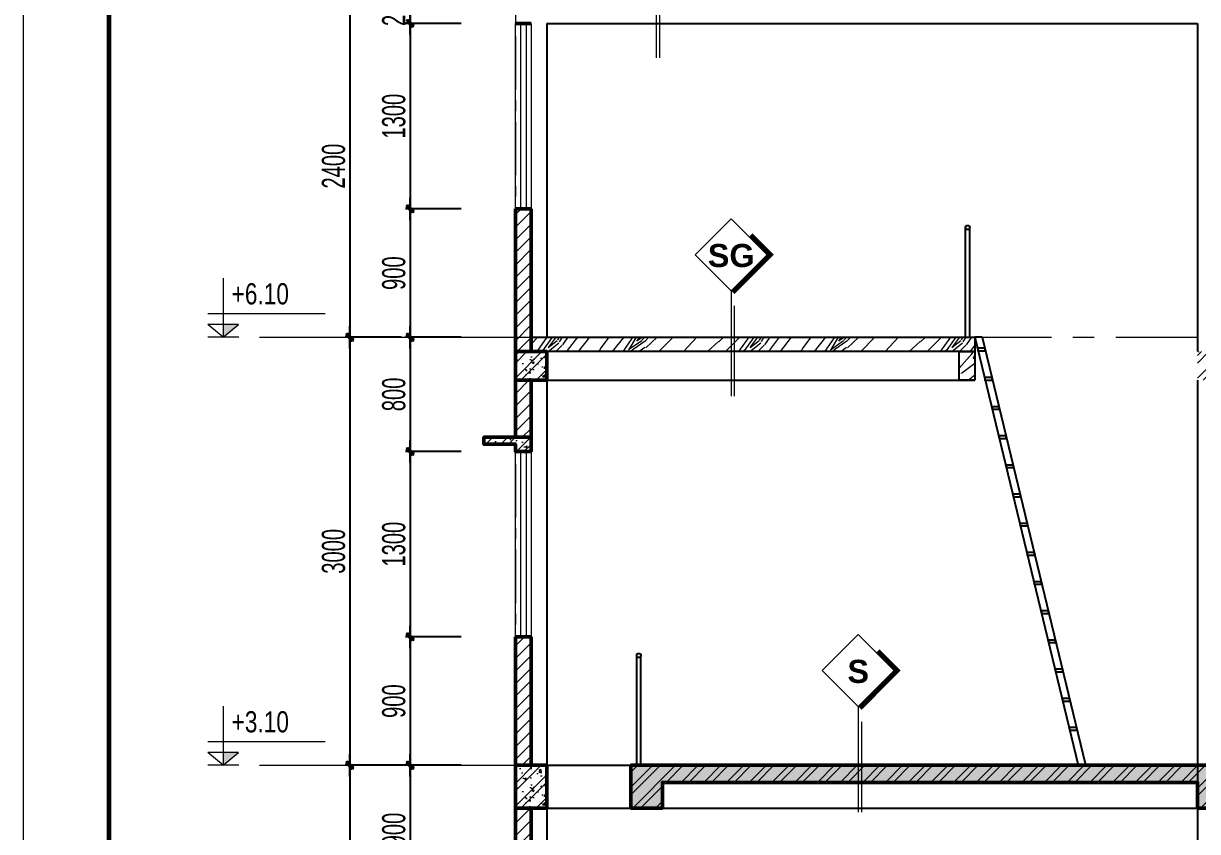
# Model space of a CAD drawing. Header units: millimetres. Extents: x 596422 to 1674380, y -367470 to 58862.
# Drawn here: x 1225969 to 1234196, y -25945 to -20281 of the extents above; entities that cross this region are included whole.
import ezdxf
from ezdxf.enums import TextEntityAlignment as Align

# ---------------------------------------------------------------- set-up
doc = ezdxf.new("R2010")
doc.units = ezdxf.units.MM
doc.header["$LTSCALE"] = 600
doc.header["$MEASUREMENT"] = 0
doc.linetypes.add('CENTER', pattern=[2, 1.25, -0.25, 0.25, -0.25])
doc.linetypes.add('CENTERX2', pattern=[4, 2.5, -0.5, 0.5, -0.5])
doc.layers.get('0').update_dxf_attribs({"lineweight": 0})
doc.layers.get('Defpoints').update_dxf_attribs({"lineweight": 0})
for name, color, linetype, lineweight in [('EG Dim', 8, 'Continuous', 18), ('LC Hatch', 252, 'Continuous', 9), ('LC Net thay', 7, 'Continuous', 25), ('NET KY HIEU', 31, 'Continuous', 20), ('truc', 76, 'CENTER', 9), ('VAT DUNG TV', 253, 'Continuous', 9), ('wall', 30, 'Continuous', 50)]:
    doc.layers.add(name, color=color, linetype=linetype, lineweight=lineweight)
doc.layers.add('Khungten_LCDI', color=7, linetype='Continuous')
doc.layers.add('Kichthuoc', color=9, linetype='Continuous')
doc.styles.add('CHU THUONG', font='chhbg.shx', dxfattribs={"width": 0.8, "height": 220})
doc.styles.add('CHU TO', font='VHARIALB.TTF')
doc.styles.add('HOATBIF', font='hoatbif.shx', dxfattribs={"width": 0.65})
doc.styles.add('Khungten', font='VHAVAN.TTF', dxfattribs={"width": 0.9, "height": 5000})
doc.styles.add('Title', font='VHAVAN.TTF', dxfattribs={"width": 0.8})
doc.dimstyles.new('1-100', dxfattribs={"dimscale": 300, "dimtxt": 1.2, "dimasz": 0.25, "dimexe": 0.5, "dimexo": 0, "dimgap": 0.3, "dimtad": 1, "dimdec": 0, "dimzin": 0, "dimdsep": 46, "dimtxsty": 'HOATBIF', "dimblk1": 'DOT', "dimblk2": 'DOT', "dimsah": 1, "dimcen": -1, "dimdle": 1, "dimclrd": 256, "dimclre": 256, "dimclrt": 4, "dimadec": 3, "dimazin": 2, "dimtfac": 0.333333, "dimtdec": 0, "dimtix": 1, "dimtmove": 2, "dimatfit": 3, "dimldrblk": 'DOT', "dimfxl": 1, "dimtvp": 0.833333, "dimtolj": 1, "dimtzin": 0, "dimarcsym": 0})

# ---------------------------------------------------------------- blocks, each defined once
blk = doc.blocks.new('LCDI-new')
at = {"layer": 'Defpoints', "lineweight": 0}
blk.add_lwpolyline([(-1626044.71, 488105.01), (-1626044.71, 488402.01), (-1625624.71, 488402.01), (-1625624.71, 488105.01)], close=True, dxfattribs=at)
at = {"layer": 'Khungten_LCDI', "color": 5, "lineweight": 60}
blk.add_lwpolyline([(-1626032.71, 488107.01), (-1626032.71, 488400.01), (-1625626.71, 488400.01), (-1625626.71, 488107.01)], close=True, dxfattribs=at)
at = {"color": 2, "style": 'Title', "width": 1.824646}
for tag, p, p2 in [('TENBANVE1', (-1625663.58, 488164.65), (-1625629.32, 488164.65)), ('TENBANVE2', (-1625663.58, 488157.89), (-1625629.32, 488157.89))]:
    blk.add_attdef(tag, text='', height=2.5, dxfattribs=at).set_placement(p, p2, align=Align.FIT)
at = {"color": 7, "style": 'Khungten', "width": 0.8}
for tag, p in [('REVISION', (-1625637.72, 488146.05)), ('NGAYHT', (-1625637.25, 488137.42))]:
    blk.add_attdef(tag, text='', height=2, dxfattribs=at).set_placement(p, align=Align.CENTER)
at = {"color": 2, "style": 'Title', "width": 0.7}
blk.add_attdef('SOBANVE', text='', height=2.5, dxfattribs=at).set_placement((-1625637.09, 488114.55), align=Align.CENTER)
blk = doc.blocks.new('DOT')
at = {"layer": 'Kichthuoc'}
blk.add_line((-3, 0), (3, 0), dxfattribs=at)
at = {"layer": 'Kichthuoc', "color": 4}
blk.add_line((-1, -1), (1, 1), dxfattribs=at)
blk.add_lwpolyline([(0.5, 1), (-1, -0.5), (-0.5, -1), (1, 0.5)], close=True, dxfattribs=at)
blk = doc.blocks.new('*D1027')
at = {"layer": 'Defpoints', "color": 0, "transparency": 16777216}
for p in [(1229037, -25481.1), (1228255.9, -28581.1), (1228614.7, -28581.1)]:
    blk.add_point(p, dxfattribs=at)
at = {"layer": 'EG Dim', "lineweight": -2, "transparency": 16777216}
for p, q in [((1229037, -25481.1), (1228223.4, -25481.1)), ((1228255.9, -25507.1), (1228255.9, -28555.1)), ((1228614.7, -28581.1), (1228223.4, -28581.1))]:
    blk.add_line(p, q, dxfattribs=at)
at = {"layer": 'EG Dim', "lineweight": -2, "transparency": 16777216, "xscale": 26, "yscale": 26, "zscale": 26}
for p, rotation in [((1228255.9, -25481.1), 90), ((1228255.9, -28581.1), 270)]:
    blk.add_blockref('DOT', p, dxfattribs=dict(at, rotation=rotation))
at = {"layer": 'EG Dim', "color": 4, "transparency": 16777216, "insert": (1228142.2, -27031.1), "char_height": 162.5, "attachment_point": 5, "rotation": 90, "style": 'HOATBIF'}
blk.add_mtext('\\A1;3100', dxfattribs=at)
blk = doc.blocks.new('_Dot')
at = {"color": 0, "linetype": 'ByBlock', "lineweight": -2}
blk.add_line((-0.5, 0), (-1, 0), dxfattribs=at)
at = {"color": 0, "linetype": 'ByBlock', "const_width": 0.5}
blk.add_lwpolyline([(-0.25, 0, 1), (0.25, 0, 1)], format="xyb", close=True, dxfattribs=at)
blk = doc.blocks.new('*D1028')
at = {"layer": 'Defpoints', "color": 0, "transparency": 16777216}
for p in [(1228614.7, -22481.1), (1228255.9, -25481.1), (1229037, -25481.1)]:
    blk.add_point(p, dxfattribs=at)
at = {"layer": 'EG Dim', "lineweight": -2, "transparency": 16777216}
for p, q in [((1228614.7, -22481.1), (1228223.4, -22481.1)), ((1228255.9, -22507.1), (1228255.9, -25455.1)), ((1229037, -25481.1), (1228223.4, -25481.1))]:
    blk.add_line(p, q, dxfattribs=at)
at = {"layer": 'EG Dim', "lineweight": -2, "transparency": 16777216, "xscale": 26, "yscale": 26, "zscale": 26}
for p, rotation in [((1228255.9, -22481.1), 90), ((1228255.9, -25481.1), 270)]:
    blk.add_blockref('DOT', p, dxfattribs=dict(at, rotation=rotation))
at = {"layer": 'EG Dim', "color": 4, "transparency": 16777216, "insert": (1228142.2, -23981.1), "char_height": 162.5, "attachment_point": 5, "rotation": 90, "style": 'HOATBIF'}
blk.add_mtext('\\A1;3000', dxfattribs=at)
blk = doc.blocks.new('*D1029')
at = {"layer": 'Defpoints', "color": 0, "transparency": 16777216}
for p in [(1228614.7, -20081.1), (1228255.9, -22481.1), (1228614.7, -22481.1)]:
    blk.add_point(p, dxfattribs=at)
at = {"layer": 'EG Dim', "lineweight": -2, "transparency": 16777216}
for p, q in [((1228614.7, -20081.1), (1228223.4, -20081.1)), ((1228255.9, -20107.1), (1228255.9, -22455.1)), ((1228614.7, -22481.1), (1228223.4, -22481.1))]:
    blk.add_line(p, q, dxfattribs=at)
at = {"layer": 'EG Dim', "lineweight": -2, "transparency": 16777216, "xscale": 26, "yscale": 26, "zscale": 26}
for p, rotation in [((1228255.9, -20081.1), 90), ((1228255.9, -22481.1), 270)]:
    blk.add_blockref('DOT', p, dxfattribs=dict(at, rotation=rotation))
at = {"layer": 'EG Dim', "color": 4, "transparency": 16777216, "insert": (1228142.2, -21281.1), "char_height": 162.5, "attachment_point": 5, "rotation": 90, "style": 'HOATBIF'}
blk.add_mtext('\\A1;2400', dxfattribs=at)
blk = doc.blocks.new('*D1032')
at = {"layer": 'Defpoints', "color": 0, "transparency": 16777216}
for p in [(1229037, -25481.1), (1228678.3, -26381.1), (1229037, -26381.1)]:
    blk.add_point(p, dxfattribs=at)
at = {"layer": 'EG Dim', "lineweight": -2, "transparency": 16777216}
for p, q in [((1229037, -25481.1), (1228645.8, -25481.1)), ((1228678.3, -25507.1), (1228678.3, -26355.1)), ((1229037, -26381.1), (1228645.8, -26381.1))]:
    blk.add_line(p, q, dxfattribs=at)
at = {"layer": 'EG Dim', "lineweight": -2, "transparency": 16777216, "xscale": 26, "yscale": 26, "zscale": 26}
for p, rotation in [((1228678.3, -25481.1), 90), ((1228678.3, -26381.1), 270)]:
    blk.add_blockref('DOT', p, dxfattribs=dict(at, rotation=rotation))
at = {"layer": 'EG Dim', "color": 4, "transparency": 16777216, "insert": (1228564.5, -25931.1), "char_height": 162.5, "attachment_point": 5, "rotation": 90, "style": 'HOATBIF'}
blk.add_mtext('\\A1;900', dxfattribs=at)
blk = doc.blocks.new('*D1033')
at = {"layer": 'Defpoints', "color": 0, "transparency": 16777216}
for p in [(1229037, -24581.1), (1228678.3, -25481.1), (1229037, -25481.1)]:
    blk.add_point(p, dxfattribs=at)
at = {"layer": 'EG Dim', "lineweight": -2, "transparency": 16777216}
for p, q in [((1229037, -24581.1), (1228645.8, -24581.1)), ((1228678.3, -24607.1), (1228678.3, -25455.1)), ((1229037, -25481.1), (1228645.8, -25481.1))]:
    blk.add_line(p, q, dxfattribs=at)
at = {"layer": 'EG Dim', "lineweight": -2, "transparency": 16777216, "xscale": 26, "yscale": 26, "zscale": 26}
for p, rotation in [((1228678.3, -24581.1), 90), ((1228678.3, -25481.1), 270)]:
    blk.add_blockref('DOT', p, dxfattribs=dict(at, rotation=rotation))
at = {"layer": 'EG Dim', "color": 4, "transparency": 16777216, "insert": (1228564.5, -25031.1), "char_height": 162.5, "attachment_point": 5, "rotation": 90, "style": 'HOATBIF'}
blk.add_mtext('\\A1;900', dxfattribs=at)
blk = doc.blocks.new('*D1034')
at = {"layer": 'Defpoints', "color": 0, "transparency": 16777216}
for p in [(1229037, -23281.1), (1228678.3, -24581.1), (1229037, -24581.1)]:
    blk.add_point(p, dxfattribs=at)
at = {"layer": 'EG Dim', "lineweight": -2, "transparency": 16777216}
for p, q in [((1229037, -23281.1), (1228645.8, -23281.1)), ((1228678.3, -23307.1), (1228678.3, -24555.1)), ((1229037, -24581.1), (1228645.8, -24581.1))]:
    blk.add_line(p, q, dxfattribs=at)
at = {"layer": 'EG Dim', "lineweight": -2, "transparency": 16777216, "xscale": 26, "yscale": 26, "zscale": 26}
for p, rotation in [((1228678.3, -23281.1), 90), ((1228678.3, -24581.1), 270)]:
    blk.add_blockref('DOT', p, dxfattribs=dict(at, rotation=rotation))
at = {"layer": 'EG Dim', "color": 4, "transparency": 16777216, "insert": (1228564.5, -23931.1), "char_height": 162.5, "attachment_point": 5, "rotation": 90, "style": 'HOATBIF'}
blk.add_mtext('\\A1;1300', dxfattribs=at)
blk = doc.blocks.new('*D1035')
at = {"layer": 'Defpoints', "color": 0, "transparency": 16777216}
for p in [(1229037, -22481.1), (1228678.3, -23281.1), (1229037, -23281.1)]:
    blk.add_point(p, dxfattribs=at)
at = {"layer": 'EG Dim', "lineweight": -2, "transparency": 16777216}
for p, q in [((1229037, -22481.1), (1228645.8, -22481.1)), ((1228678.3, -22507.1), (1228678.3, -23255.1)), ((1229037, -23281.1), (1228645.8, -23281.1))]:
    blk.add_line(p, q, dxfattribs=at)
at = {"layer": 'EG Dim', "lineweight": -2, "transparency": 16777216, "xscale": 26, "yscale": 26, "zscale": 26}
for p, rotation in [((1228678.3, -22481.1), 90), ((1228678.3, -23281.1), 270)]:
    blk.add_blockref('DOT', p, dxfattribs=dict(at, rotation=rotation))
at = {"layer": 'EG Dim', "color": 4, "transparency": 16777216, "insert": (1228564.5, -22881.1), "char_height": 162.5, "attachment_point": 5, "rotation": 90, "style": 'HOATBIF'}
blk.add_mtext('\\A1;800', dxfattribs=at)
blk = doc.blocks.new('*D1036')
at = {"layer": 'Defpoints', "color": 0, "transparency": 16777216}
for p in [(1229037, -21581.1), (1228678.3, -22481.1), (1229037, -22481.1)]:
    blk.add_point(p, dxfattribs=at)
at = {"layer": 'EG Dim', "lineweight": -2, "transparency": 16777216}
for p, q in [((1229037, -21581.1), (1228645.8, -21581.1)), ((1228678.3, -21607.1), (1228678.3, -22455.1)), ((1229037, -22481.1), (1228645.8, -22481.1))]:
    blk.add_line(p, q, dxfattribs=at)
at = {"layer": 'EG Dim', "lineweight": -2, "transparency": 16777216, "xscale": 26, "yscale": 26, "zscale": 26}
for p, rotation in [((1228678.3, -21581.1), 90), ((1228678.3, -22481.1), 270)]:
    blk.add_blockref('DOT', p, dxfattribs=dict(at, rotation=rotation))
at = {"layer": 'EG Dim', "color": 4, "transparency": 16777216, "insert": (1228564.5, -22031.1), "char_height": 162.5, "attachment_point": 5, "rotation": 90, "style": 'HOATBIF'}
blk.add_mtext('\\A1;900', dxfattribs=at)
blk = doc.blocks.new('*D1037')
at = {"layer": 'Defpoints', "color": 0, "transparency": 16777216}
for p in [(1229037, -20281.1), (1228678.3, -21581.1), (1229037, -21581.1)]:
    blk.add_point(p, dxfattribs=at)
at = {"layer": 'EG Dim', "lineweight": -2, "transparency": 16777216}
for p, q in [((1229037, -20281.1), (1228645.8, -20281.1)), ((1228678.3, -20307.1), (1228678.3, -21555.1)), ((1229037, -21581.1), (1228645.8, -21581.1))]:
    blk.add_line(p, q, dxfattribs=at)
at = {"layer": 'EG Dim', "lineweight": -2, "transparency": 16777216, "xscale": 26, "yscale": 26, "zscale": 26}
for p, rotation in [((1228678.3, -20281.1), 90), ((1228678.3, -21581.1), 270)]:
    blk.add_blockref('DOT', p, dxfattribs=dict(at, rotation=rotation))
at = {"layer": 'EG Dim', "color": 4, "transparency": 16777216, "insert": (1228564.5, -20931.1), "char_height": 162.5, "attachment_point": 5, "rotation": 90, "style": 'HOATBIF'}
blk.add_mtext('\\A1;1300', dxfattribs=at)
blk = doc.blocks.new('*D1038')
at = {"layer": 'Defpoints', "color": 0, "transparency": 16777216}
for p in [(1229037, -20081.1), (1228678.3, -20281.1), (1229037, -20281.1)]:
    blk.add_point(p, dxfattribs=at)
at = {"layer": 'EG Dim', "lineweight": -2, "transparency": 16777216}
for p, q in [((1228678.3, -20055.1), (1228678.3, -20029.1)), ((1229037, -20081.1), (1228645.8, -20081.1)), ((1228678.3, -20081.1), (1228678.3, -20281.1)), ((1229037, -20281.1), (1228645.8, -20281.1)), ((1228678.3, -20307.1), (1228678.3, -20333.1))]:
    blk.add_line(p, q, dxfattribs=at)
at = {"layer": 'EG Dim', "lineweight": -2, "transparency": 16777216, "xscale": 26, "yscale": 26, "zscale": 26}
for p, rotation in [((1228678.3, -20081.1), 270), ((1228678.3, -20281.1), 90)]:
    blk.add_blockref('DOT', p, dxfattribs=dict(at, rotation=rotation))
at = {"layer": 'EG Dim', "color": 4, "transparency": 16777216, "insert": (1228564.5, -20181.1), "char_height": 162.5, "attachment_point": 5, "rotation": 90, "style": 'HOATBIF'}
blk.add_mtext('\\A1;200', dxfattribs=at)
blk = doc.blocks.new('coss')
at = {"layer": 'NET KY HIEU', "color": 7}
for p, q in [((0, 544), (0, 0)), ((938, 215), (-142, 215)), ((0, 0), (-141, 117)), ((141, 117), (-141, 117)), ((0, 0), (141, 117))]:
    blk.add_line(p, q, dxfattribs=at)
at = {"layer": 'NET KY HIEU', "color": 1, "ltscale": 600}
blk.add_line((142, 0), (-142, 0), dxfattribs=at)
at = {"layer": 'NET KY HIEU', "ltscale": 600}
blk.add_solid([(0, 0), (0, 117), (141, 117)], dxfattribs=at)
at = {"layer": 'NET KY HIEU', "color": 4, "style": 'CHU THUONG', "width": 0.8}
blk.add_attdef('%%P0.000', text='', height=195, dxfattribs=at).set_placement((77, 400), align=Align.MIDDLE_LEFT)
blk = doc.blocks.new('*U237')
at = {"layer": 'NET KY HIEU', "color": 1, "lineweight": -2, "ltscale": 600}
blk.add_line((30, -145), (30, -1663), dxfattribs=at)
blk.add_wipeout([(0, 688), (-344, 344), (0, 0), (344, 344)])
at = {"layer": 'NET KY HIEU', "color": 7, "lineweight": -2, "ltscale": 600}
blk.add_line((0, 0), (0, -1663), dxfattribs=at)
at = {"layer": 'NET KY HIEU', "color": 7, "linetype": 'Continuous', "lineweight": -2}
blk.add_lwpolyline([(0, 0), (344, 344), (0, 688), (-344, 344)], close=True, dxfattribs=at)
at = {"layer": 'NET KY HIEU', "linetype": 'Continuous', "lineweight": -2, "const_width": 44.2}
blk.add_lwpolyline([(16, -16), (375, 344), (188, 532)], dxfattribs=at)
at = {"layer": 'NET KY HIEU', "color": 4, "lineweight": -2, "style": 'CHU TO'}
blk.add_attdef('N1', text='', height=221, dxfattribs=at).set_placement((0, 336), align=Align.MIDDLE)
blk = doc.blocks.new('*U238')
at = {"layer": 'NET KY HIEU', "color": 1, "lineweight": -2, "ltscale": 600}
blk.add_line((30, -145), (30, -1009), dxfattribs=at)
blk.add_wipeout([(0, 688), (-344, 344), (0, 0), (344, 344)])
at = {"layer": 'NET KY HIEU', "color": 7, "lineweight": -2, "ltscale": 600}
blk.add_line((0, 0), (0, -1009), dxfattribs=at)
at = {"layer": 'NET KY HIEU', "color": 7, "linetype": 'Continuous', "lineweight": -2}
blk.add_lwpolyline([(0, 0), (344, 344), (0, 688), (-344, 344)], close=True, dxfattribs=at)
at = {"layer": 'NET KY HIEU', "linetype": 'Continuous', "lineweight": -2, "const_width": 44.2}
blk.add_lwpolyline([(16, -16), (375, 344), (188, 532)], dxfattribs=at)
at = {"layer": 'NET KY HIEU', "color": 4, "lineweight": -2, "style": 'CHU TO'}
blk.add_attdef('N1', text='', height=221, dxfattribs=at).set_placement((0, 336), align=Align.MIDDLE)

msp = doc.modelspace()

# ---------------------------------------------------------------- hatches: boundary and pattern name
at = {"layer": 'LC Hatch'}
h = msp.add_hatch(dxfattribs=at)
h.set_pattern_fill('ANSI31', color=256, scale=500, double=1)
h.set_pattern_definition([(45, (344525.96, 0), (-44.194174, 44.194174), [])])
h.paths.add_polyline_path([(1229526.2, -21581.1), (1229416.2, -21581.1), (1229416.2, -22581.1), (1229526.2, -22581.1)])
h = msp.add_hatch(dxfattribs=at)
h.set_pattern_fill('GODAN-09', color=256, scale=1000, angle=45, style=0)
h.set_pattern_definition([(34.6952, (344200.69, 763.675), (4949.744524, 3535.538209), [111.803, -11068.536]), (45, (344292.6, 827.3), (0, 1414.2136), [110, -890]), (63.4349, (344370.4, 905.1), (707.10822, 2121.31952), [94.868, -3067.409]), (217.875, (344412.82, 989.95), (5656.853303, 4242.64217), [80.623, -7981.635]), (219.8056, (344349.18, 940.45), (7778.17169, 6363.964881), [110.454, -10934.907]), (239.0362, (344264.33, 869.74), (-1414.21532, -2828.42614), [123.693, -3999.412]), (54.4623, (344257.26, 820.24), (2828.428988, 4242.639918), [60.828, -6021.935]), (38.6598, (344292.62, 869.74), (-6363.961725, -4949.74593), [90.554, -8964.831]), (230.7106, (344363.33, 926.31), (-5656.852912, -7071.068334), [100.499, -9949.377]), (213.6901, (344299.69, 848.53), (3535.532764, 2121.32255), [50.99, -5048.029]), (39.8056, (344144.12, 692.965), (-7778.17169, -6363.964881), [110.454, -10934.907]), (33.6901, (344228.98, 763.68), (-3535.532764, -2121.32255), [101.98, -4997.039]), (45, (344313.8, 820.2), (0, 1414.2136), [120, -880]), (65.556, (344398.68, 905.1), (2121.324479, 4949.745942), [85.44, -8458.564]), (48.8141, (344434.036, 982.88), (9192.3833595, 10606.6055824), [150.333, -14882.963]), (39.8056, (344533.03, 1096.02), (-7778.17169, -6363.964881), [110.454, -10934.907]), (45, (344617.9, 1166.7), (0, 1414.2136), [110, -890]), (50.1944, (343988.56, 537.4), (6363.964881, 7778.17169), [110.454, -10934.907]), (39.8056, (344059.27, 622.25), (-7778.17169, -6363.964881), [110.454, -10934.907]), (45, (343974.4, 551.5), (0, 1414.2136), [60, -940]), (50.1944, (344016.84, 593.97), (6363.964881, 7778.17169), [110.454, -10934.907]), (45, (344087.6, 678.8), (0, 1414.2136), [100, -900]), (55.3048, (344158.265, 749.53), (-3535.538209, -4949.744524), [111.803, -11068.536]), (50.1944, (344221.9, 841.46), (6363.964881, 7778.17169), [110.454, -10934.907]), (39.8056, (344292.615, 926.31), (-7778.17169, -6363.964881), [110.454, -10934.907]), (39.8056, (344377.47, 997.02), (-7778.17169, -6363.964881), [110.454, -10934.907]), (36.8699, (344462.32, 1067.73), (-4949.746855, -3535.534203), [141.421, -6929.646]), (45, (344575.5, 1152.6), (0, 1414.2136), [150, -850]), (32.4712, (344971.44, 700.04), (4242.640633, 2828.427632), [92.195, -9127.349]), (39.2894, (345049.22, 749.53), (-7071.068334, -5656.852912), [100.499, -9949.377]), (53.1301, (344971.44, 700.04), (3535.534203, 4949.746855), [70.711, -7000.357]), (54.4623, (345013.86, 756.6), (2828.428988, 4242.639918), [121.655, -5961.107]), (45, (344377.5, 148.5), (0, 1414.2136), [120, -880]), (35.5377, (344462.32, 233.35), (-4242.639918, -2828.428988), [60.828, -6021.935]), (246.8014, (344511.82, 268.7), (1414.21382, 2828.427255), [53.852, -5331.313]), (237.9946, (344490.605, 219.2), (4949.749724, 7778.173423), [133.417, -13208.247]), (37.875, (345049.22, 777.82), (-5656.853303, -4242.64217), [80.623, -7981.635]), (52.125, (345049.22, 777.82), (4242.64217, 5656.853303), [80.623, -7981.635]), (45, (344391.6, 134.4), (0, 1414.2136), [80, -920]), (239.0362, (344448.18, 190.92), (-1414.21532, -2828.42614), [82.462, -4040.644]), (41.6335, (344525.96, 311.127), (-12020.822553, -10606.593486), [170.294, -16859.093]), (42.7094, (344653.24, 424.264), (-17677.666618, -16263.4590616), [250.2, -24769.792]), (48.1798, (344837.09, 593.97), (11313.7151885, 12727.9160828), [180.278, -17847.479]), (54.4623, (344957.3, 728.32), (2828.428988, 4242.639918), [182.483, -5900.28]), (55.3048, (344441.11, 84.85), (-3535.538209, -4949.744524), [111.803, -11068.536]), (60.9454, (344504.75, 176.78), (-2121.320511, -3535.533917), [145.602, -7134.508]), (45, (344575.5, 304.1), (0, 1414.2136), [130, -870]), (36.8699, (344667.38, 395.98), (-4949.746855, -3535.534203), [141.421, -6929.646]), (48.5763, (344780.52, 480.83), (9899.501963, 11313.702398), [160.312, -15870.907]), (36.2538, (344886.585, 601.04), (5656.856748, 4242.63725), [131.529, -13021.417]), (30.9638, (344992.65, 678.82), (-2828.42614, -1414.21532), [123.693, -3999.412]), (45, (345098.7, 742.5), (0, 1414.2136), [70, -930]), (219.8056, (344525.96, 311.13), (7778.17169, 6363.964881), [220.907, -10824.454]), (40.2364, (344327.97, 197.99), (-8485.276056, -7071.074468), [240.832, -11800.763]), (45, (344511.8, 353.6), (0, 1414.2136), [230, -770]), (49.0856, (344674.45, 516.19), (8485.2842144, 9899.492307), [280.713, -13754.955]), (45, (344858.3, 728.3), (0, 1414.2136), [250, -750]), (52.125, (344476.46, 49.5), (4242.64217, 5656.853303), [241.868, -7820.39]), (51.3402, (344624.96, 240.42), (4949.74593, 6363.961725), [181.108, -8874.277]), (42.5104, (344738.092, 381.838), (-16263.468232, -14849.2294044), [230.217, -22791.512]), (38.4802, (344907.798, 537.4), (-20506.0961708, -16263.4561551), [352.278, -34875.552]), (48.0128, (344016.843, 509.117), (12020.812386, 13435.0317534), [190.263, -18836.035]), (36.8699, (344144.12, 650.54), (-4949.746855, -3535.534203), [212.132, -6858.936]), (42.6141, (344313.83, 777.817), (-16970.5509359, -15556.3617396), [240.208, -23780.616]), (55.6197, (344490.605, 940.45), (-6363.954187, -9192.392743), [162.788, -16116.032]), (45, (344582.5, 1074.8), (0, 1414.2136), [200, -800]), (41.8202, (343931.99, 593.97), (-12727.9160828, -11313.7151885), [180.278, -17847.479]), (51.009, (344066.34, 714.18), (-6363.9613372, -7778.1739343), [191.05, -18913.923]), (51.7098, (344186.55, 862.67), (-5656.8592816, -7071.0641908), [171.172, -16946.07]), (39.2894, (344292.62, 997.02), (-7071.068334, -5656.852912), [200.998, -9848.878]), (32.9052, (344448.18, 1124.3), (-7778.1783655, -4949.741718), [143.178, -14174.643]), (54.4623, (344568.39, 1202.08), (2828.428988, 4242.639918), [121.655, -5961.107]), (48.8141, (344066.34, 459.62), (9192.3833595, 10606.6055824), [150.333, -14882.963]), (32.1957, (344165.336, 572.756), (-11313.7122004, -7071.0610655), [225.61, -22335.418]), (45, (344356.3, 693), (0, 1414.2136), [250, -750]), (50.4403, (344533.03, 869.74), (-7071.0727199, -8485.2769078), [210.95, -20884.073]), (51.7098, (344667.38, 1032.376), (-5656.8592816, -7071.0641908), [171.172, -16946.07]), (45, (343882.5, 643.5), (0, 1414.2136), [170, -830]), (53.1301, (344002.7, 763.68), (3535.534203, 4949.746855), [282.843, -6788.225]), (42.6141, (344172.407, 989.95), (-16970.5509359, -15556.3617396), [240.208, -23780.616]), (39.4725, (344349.184, 1152.584), (16263.446845, 13435.0403965), [311.448, -30833.375]), (51.8428, (344525.96, 0), (-10606.5956137, -13435.0340493), [251.794, -24927.563]), (45, (344681.5, 198), (0, 1414.2136), [280, -720]), (41.3478, (344879.514, 395.98), (-23334.5154641, -20506.10630195), [470.956, -46624.691]), (45, (344278.5, 247.5), (0, 1414.2136), [240, -760]), (49.7636, (344448.18, 417.19), (7071.074468, 8485.276056), [240.832, -11800.763]), (43.1524, (344603.742, 601.04), (-21920.3065427, -20506.1009851), [310.161, -30705.964]), (42.2737, (344830.016, 813.173), (-14849.2397976, -13435.031867), [210.238, -20813.558]), (39.8056, (344165.34, 360.62), (-7778.17169, -6363.964881), [220.907, -10824.454]), (45, (344335, 502), (0, 1414.2136), [320, -680]), (46.9092, (344561.316, 728.32), (19798.9720474, 21213.2198918), [300.167, -29716.495]), (48.5763, (344766.377, 947.52), (9899.501963, 11313.702398), [160.312, -15870.907])])
h.paths.add_polyline_path([(1229526.2, -22481.1), (1232636.2, -22481.1), (1232636.2, -22581.1), (1229526.2, -22581.1)])
h = msp.add_hatch(dxfattribs=at)
h.set_pattern_fill('THEP', color=256, scale=300)
h.set_pattern_definition([(45, (515437.03, -18573.25), (-79.549513, 79.549513), []), (45, (515490.06, -18573.25), (-79.549513, 79.549513), [])])
h.paths.add_polyline_path([(1229636.2, -22781.1), (1229416.2, -22781.1), (1229416, -22581.1), (1229636.2, -22581.1)])
h = msp.add_hatch(dxfattribs=at)
h.set_pattern_fill('AR-CONC', color=256, scale=20)
h.set_pattern_definition([(50, (515437.03, -18573.25), (143.452037, -12.550427), [15, -165]), (355, (515437.03, -18573.25), (-27.750267, 150.438427), [12, -132]), (100.4514, (515448.98, -18574.29), (115.701876, 137.887908), [12.748038, -140.228422]), (46.1842, (515437.03, -18533.25), (213.44821, -33.103803), [22.5, -247.5]), (96.6356, (515454.82, -18536), (186.93254, 194.823574), [19.12206, -210.3426]), (351.1842, (515437.03, -18533.25), (186.93239, 194.82372), [18, -198]), (21, (515457.03, -18543.25), (119.38141, -80.523778), [15, -165]), (326, (515457.03, -18543.25), (48.663066, 145.03001), [12, -132]), (71.4514, (515466.98, -18549.96), (168.044526, 64.5061), [12.748038, -140.228422]), (37.5, (515437.03, -18573.246), (2.431971, 66.5787708), [0, -130.4, 0, -134, 0, -132.5]), (7.5, (515437.03, -18573.246), (52.6139075, 78.8823424), [0, -76.4, 0, -127.4, 0, -50.5]), (327.5, (515392.43, -18573.246), (106.7644872, -4.5109743), [0, -50, 0, -156, 0, -207]), (317.5, (515372.43, -18573.25), (116.637234, 20.020996), [0, -65, 0, -103.6, 0, -147])])
h.paths.add_polyline_path([(1229636.2, -22781.1), (1229416.2, -22781.1), (1229416, -22581.1), (1229636.2, -22581.1)])
h = msp.add_hatch(dxfattribs=at)
h.set_pattern_fill('GODAN-09', color=256, scale=1000, angle=45, style=0)
h.set_pattern_definition([(34.6952, (164825.4, 763.675), (4949.744524, 3535.538209), [111.803, -11068.536]), (45, (164917.3, 827.3), (0, 1414.2136), [110, -890]), (63.4349, (164995.1, 905.1), (707.10822, 2121.31952), [94.868, -3067.409]), (217.875, (165037.54, 989.95), (5656.853303, 4242.64217), [80.623, -7981.635]), (219.8056, (164973.9, 940.45), (7778.17169, 6363.964881), [110.454, -10934.907]), (239.0362, (164889.04, 869.74), (-1414.21532, -2828.426137), [123.693, -3999.412]), (54.4623, (164881.97, 820.24), (2828.428988, 4242.639918), [60.828, -6021.935]), (38.6598, (164917.33, 869.74), (-6363.961725, -4949.745929), [90.554, -8964.831]), (230.7106, (164988.04, 926.31), (-5656.852912, -7071.068334), [100.499, -9949.377]), (213.6901, (164924.4, 848.53), (3535.532764, 2121.32255), [50.99, -5048.029]), (39.8056, (164768.835, 692.965), (-7778.17169, -6363.964881), [110.454, -10934.907]), (33.6901, (164853.69, 763.68), (-3535.532764, -2121.32255), [101.98, -4997.039]), (45, (164938.5, 820.2), (0, 1414.2136), [120, -880]), (65.556, (165023.39, 905.1), (2121.324479, 4949.745942), [85.44, -8458.564]), (48.8141, (165058.75, 982.88), (9192.3833595, 10606.6055824), [150.333, -14882.963]), (39.8056, (165157.74, 1096.02), (-7778.17169, -6363.964881), [110.454, -10934.907]), (45, (165242.6, 1166.7), (0, 1414.2136), [110, -890]), (50.1944, (164613.27, 537.4), (6363.964881, 7778.17169), [110.454, -10934.907]), (39.8056, (164683.98, 622.25), (-7778.17169, -6363.964881), [110.454, -10934.907]), (45, (164599.1, 551.5), (0, 1414.2136), [60, -940]), (50.1944, (164641.56, 593.97), (6363.964881, 7778.17169), [110.454, -10934.907]), (45, (164712.3, 678.8), (0, 1414.2136), [100, -900]), (55.3048, (164782.98, 749.53), (-3535.538209, -4949.744524), [111.803, -11068.536]), (50.1944, (164846.62, 841.46), (6363.964881, 7778.17169), [110.454, -10934.907]), (39.8056, (164917.33, 926.31), (-7778.17169, -6363.964881), [110.454, -10934.907]), (39.8056, (165002.18, 997.02), (-7778.17169, -6363.964881), [110.454, -10934.907]), (36.8699, (165087.03, 1067.73), (-4949.746855, -3535.534203), [141.421, -6929.646]), (45, (165200.2, 1152.6), (0, 1414.2136), [150, -850]), (32.4712, (165596.15, 700.04), (4242.640633, 2828.427632), [92.195, -9127.349]), (39.2894, (165673.93, 749.53), (-7071.068334, -5656.852912), [100.499, -9949.377]), (53.1301, (165596.15, 700.04), (3535.534203, 4949.746855), [70.711, -7000.357]), (54.4623, (165638.58, 756.6), (2828.428988, 4242.639918), [121.655, -5961.107]), (45, (165002.2, 148.5), (0, 1414.2136), [120, -880]), (35.5377, (165087.03, 233.35), (-4242.639918, -2828.428988), [60.828, -6021.935]), (246.8014, (165136.53, 268.7), (1414.21382, 2828.427255), [53.852, -5331.313]), (237.9946, (165115.32, 219.2), (4949.749724, 7778.173423), [133.417, -13208.247]), (37.875, (165673.93, 777.82), (-5656.853303, -4242.64217), [80.623, -7981.635]), (52.125, (165673.93, 777.82), (4242.64217, 5656.853303), [80.623, -7981.635]), (45, (165016.3, 134.4), (0, 1414.2136), [80, -920]), (239.0362, (165072.9, 190.92), (-1414.21532, -2828.426137), [82.462, -4040.644]), (41.6335, (165150.673, 311.127), (-12020.822553, -10606.593486), [170.294, -16859.093]), (42.7094, (165277.952, 424.264), (-17677.666618, -16263.4590616), [250.2, -24769.792]), (48.1798, (165461.8, 593.97), (11313.7151885, 12727.9160828), [180.278, -17847.479]), (54.4623, (165582, 728.32), (2828.428988, 4242.639918), [182.483, -5900.28]), (55.3048, (165065.82, 84.85), (-3535.538209, -4949.744524), [111.803, -11068.536]), (60.9454, (165129.46, 176.78), (-2121.320511, -3535.533917), [145.602, -7134.508]), (45, (165200.2, 304.1), (0, 1414.2136), [130, -870]), (36.8699, (165292.1, 395.98), (-4949.746855, -3535.534203), [141.421, -6929.646]), (48.5763, (165405.23, 480.83), (9899.501963, 11313.702398), [160.312, -15870.907]), (36.2538, (165511.3, 601.04), (5656.856748, 4242.63725), [131.529, -13021.417]), (30.9638, (165617.36, 678.82), (-2828.426137, -1414.21532), [123.693, -3999.412]), (45, (165723.4, 742.5), (0, 1414.2136), [70, -930]), (219.8056, (165150.67, 311.13), (7778.17169, 6363.964881), [220.907, -10824.454]), (40.2364, (164952.68, 197.99), (-8485.276056, -7071.0744683), [240.832, -11800.763]), (45, (165136.5, 353.6), (0, 1414.2136), [230, -770]), (49.0856, (165299.165, 516.19), (8485.2842144, 9899.492307), [280.713, -13754.955]), (45, (165483, 728.3), (0, 1414.2136), [250, -750]), (52.125, (165101.18, 49.5), (4242.64217, 5656.853303), [241.868, -7820.39]), (51.3402, (165249.67, 240.42), (4949.745929, 6363.961725), [181.108, -8874.277]), (42.5104, (165362.805, 381.838), (-16263.468232, -14849.2294044), [230.217, -22791.512]), (38.4802, (165532.51, 537.4), (-20506.0961708, -16263.4561551), [352.278, -34875.552]), (48.0128, (164641.556, 509.117), (12020.8123859, 13435.0317534), [190.263, -18836.035]), (36.8699, (164768.84, 650.54), (-4949.746855, -3535.534203), [212.132, -6858.936]), (42.6141, (164938.54, 777.817), (-16970.5509359, -15556.3617396), [240.208, -23780.616]), (55.6197, (165115.32, 940.45), (-6363.954187, -9192.392743), [162.788, -16116.032]), (45, (165207.2, 1074.8), (0, 1414.2136), [200, -800]), (41.8202, (164556.703, 593.97), (-12727.9160828, -11313.7151885), [180.278, -17847.479]), (51.009, (164691.054, 714.18), (-6363.9613372, -7778.1739343), [191.05, -18913.923]), (51.7098, (164811.26, 862.67), (-5656.8592816, -7071.0641908), [171.172, -16946.07]), (39.2894, (164917.33, 997.02), (-7071.068334, -5656.852912), [200.998, -9848.878]), (32.9052, (165072.89, 1124.3), (-7778.1783655, -4949.741718), [143.178, -14174.643]), (54.4623, (165193.1, 1202.08), (2828.428988, 4242.639918), [121.655, -5961.107]), (48.8141, (164691.054, 459.62), (9192.3833595, 10606.6055824), [150.333, -14882.963]), (32.1957, (164790.05, 572.756), (-11313.7122004, -7071.0610655), [225.61, -22335.418]), (45, (164981, 693), (0, 1414.2136), [250, -750]), (50.4403, (165157.744, 869.74), (-7071.0727199, -8485.2769078), [210.95, -20884.073]), (51.7098, (165292.094, 1032.376), (-5656.8592816, -7071.0641908), [171.172, -16946.07]), (45, (164507.2, 643.5), (0, 1414.2136), [170, -830]), (53.1301, (164627.41, 763.68), (3535.534203, 4949.746855), [282.843, -6788.225]), (42.6141, (164797.12, 989.95), (-16970.5509359, -15556.3617396), [240.208, -23780.616]), (39.4725, (164973.896, 1152.584), (16263.446845, 13435.0403965), [311.448, -30833.375]), (51.8428, (165150.673, 0), (-10606.5956137, -13435.0340493), [251.794, -24927.563]), (45, (165306.2, 198), (0, 1414.2136), [280, -720]), (41.3478, (165504.226, 395.98), (-23334.5154641, -20506.10630195), [470.956, -46624.691]), (45, (164903.2, 247.5), (0, 1414.2136), [240, -760]), (49.7636, (165072.89, 417.19), (7071.0744683, 8485.276056), [240.832, -11800.763]), (43.1524, (165228.455, 601.04), (-21920.3065427, -20506.1009851), [310.161, -30705.964]), (42.2737, (165454.73, 813.173), (-14849.2397976, -13435.031867), [210.238, -20813.558]), (39.8056, (164790.05, 360.62), (-7778.17169, -6363.964881), [220.907, -10824.454]), (45, (164959.8, 502), (0, 1414.2136), [320, -680]), (46.9092, (165186.03, 728.32), (19798.9720474, 21213.2198918), [300.167, -29716.495]), (48.5763, (165391.09, 947.52), (9899.501963, 11313.702398), [160.312, -15870.907])])
h.paths.add_polyline_path([(1232636.2, -22781.1), (1232526.2, -22781.1), (1232526.2, -22581.1), (1232636.2, -22581.1)])
h = msp.add_hatch(dxfattribs=at)
h.set_pattern_fill('THEP', color=256, scale=300)
h.set_pattern_definition([(45, (520216.93, -18573.24), (-79.549513, 79.549513), []), (45, (520269.96, -18573.24), (-79.549513, 79.549513), [])])
h.paths.add_polyline_path([(1234416.1, -22781.1), (1234196.1, -22781.1), (1234195.9, -22581.1), (1234416.1, -22581.1)])
h = msp.add_hatch(dxfattribs=at)
h.set_pattern_fill('AR-CONC', color=256, scale=20)
h.set_pattern_definition([(50, (520216.93, -18573.24), (143.452037, -12.550427), [15, -165]), (355, (520216.93, -18573.24), (-27.750267, 150.438427), [12, -132]), (100.4514, (520228.88, -18574.28), (115.701876, 137.887908), [12.748038, -140.228422]), (46.1842, (520216.93, -18533.24), (213.44821, -33.103803), [22.5, -247.5]), (96.6356, (520234.72, -18536), (186.93254, 194.823574), [19.12206, -210.3426]), (351.1842, (520216.93, -18533.24), (186.93239, 194.82372), [18, -198]), (21, (520236.93, -18543.24), (119.38141, -80.523778), [15, -165]), (326, (520236.93, -18543.24), (48.663066, 145.03001), [12, -132]), (71.4514, (520246.88, -18549.95), (168.044526, 64.5061), [12.748038, -140.228422]), (37.5, (520216.93, -18573.237), (2.431971, 66.5787708), [0, -130.4, 0, -134, 0, -132.5]), (7.5, (520216.93, -18573.24), (52.6139075, 78.8823424), [0, -76.4, 0, -127.4, 0, -50.5]), (327.5, (520172.33, -18573.237), (106.7644872, -4.5109743), [0, -50, 0, -156, 0, -207]), (317.5, (520152.33, -18573.24), (116.637234, 20.020996), [0, -65, 0, -103.6, 0, -147])])
h.paths.add_polyline_path([(1234416.1, -22781.1), (1234196.1, -22781.1), (1234195.9, -22581.1), (1234416.1, -22581.1)])
at = {"layer": 'LC Hatch', "ltscale": 2}
h = msp.add_hatch(dxfattribs=at)
h.set_pattern_fill('ANSI31', color=256, scale=500, double=1)
h.set_pattern_definition([(45, (-414543.49, -214880.35), (-44.1941738, 44.1941738), [])])
h.paths.add_polyline_path([(1229416.2, -23181.1), (1229526.2, -23181.1), (1229526.2, -22781.1), (1229416.2, -22781.1)])
h.paths.add_polyline_path([(1229526.2, -24581.1), (1229416.2, -24581.1), (1229416.1, -25481.1), (1229526.2, -25481.1)])
at = {"layer": 'LC Hatch'}
h = msp.add_hatch(dxfattribs=at)
h.set_pattern_fill('AR-CONC', color=256, scale=20)
h.set_pattern_definition([(50, (502947.91, 3100), (143.452037, -12.550427), [15, -165]), (355, (502947.91, 3100), (-27.750267, 150.438427), [12, -132]), (100.4514, (502959.86, 3098.96), (115.701876, 137.887908), [12.748038, -140.228422]), (46.1842, (502947.91, 3140), (213.44821, -33.103803), [22.5, -247.5]), (96.6356, (502965.7, 3137.24), (186.93254, 194.823574), [19.12206, -210.3426]), (351.1842, (502947.9, 3140), (186.93239, 194.82372), [18, -198]), (21, (502967.91, 3130), (119.38141, -80.523778), [15, -165]), (326, (502967.91, 3130), (48.663066, 145.03001), [12, -132]), (71.4514, (502977.86, 3123.29), (168.044526, 64.5061), [12.748038, -140.228422]), (37.5, (502947.91, 3100), (2.431971, 66.5787708), [0, -130.4, 0, -134, 0, -132.5]), (7.5, (502947.91, 3100), (52.6139075, 78.8823424), [0, -76.4, 0, -127.4, 0, -50.5]), (327.5, (502903.31, 3100), (106.7644872, -4.5109743), [0, -50, 0, -156, 0, -207]), (317.5, (502883.31, 3100), (116.637234, 20.020996), [0, -65, 0, -103.6, 0, -147])])
h.paths.add_polyline_path([(1229526.2, -23231.1), (1229526.2, -23281.1), (1229416.2, -23281.1), (1229416.2, -23231.1), (1229196.2, -23231.1), (1229196.2, -23181.1), (1229526.2, -23181.1)])
h = msp.add_hatch(dxfattribs=at)
h.set_pattern_fill('THEP', color=256, scale=300)
h.set_pattern_definition([(45, (502947.91, 3100), (-79.549513, 79.549513), []), (45, (503000.94, 3100), (-79.549513, 79.549513), [])])
h.paths.add_polyline_path([(1229526.2, -23231.1), (1229526.2, -23281.1), (1229416.2, -23281.1), (1229416.2, -23231.1), (1229196.2, -23231.1), (1229196.2, -23181.1), (1229526.2, -23181.1)])
h = msp.add_hatch(dxfattribs=at)
h.set_pattern_fill('THEP', color=256, scale=300)
h.set_pattern_definition([(45, (515437.03, -21573.25), (-79.549513, 79.549513), []), (45, (515490.06, -21573.25), (-79.549513, 79.549513), [])])
h.paths.add_polyline_path([(1229636.2, -25781.1), (1229416.2, -25781.1), (1229416.2, -25481.1), (1229636.2, -25481.1)])
h = msp.add_hatch(dxfattribs=at)
h.set_pattern_fill('AR-CONC', color=256, scale=20)
h.set_pattern_definition([(50, (515437.03, -21573.25), (143.452037, -12.550427), [15, -165]), (355, (515437.03, -21573.25), (-27.750267, 150.438427), [12, -132]), (100.4514, (515448.98, -21574.29), (115.701876, 137.887908), [12.748038, -140.228422]), (46.1842, (515437.03, -21533.25), (213.44821, -33.103803), [22.5, -247.5]), (96.6356, (515454.82, -21536), (186.93254, 194.823574), [19.12206, -210.3426]), (351.1842, (515437.03, -21533.25), (186.93239, 194.82372), [18, -198]), (21, (515457.03, -21543.25), (119.38141, -80.523778), [15, -165]), (326, (515457.03, -21543.25), (48.663066, 145.03001), [12, -132]), (71.4514, (515466.98, -21549.96), (168.044526, 64.5061), [12.748038, -140.228422]), (37.5, (515437.03, -21573.246), (2.431971, 66.5787708), [0, -130.4, 0, -134, 0, -132.5]), (7.5, (515437.03, -21573.246), (52.6139075, 78.8823424), [0, -76.4, 0, -127.4, 0, -50.5]), (327.5, (515392.43, -21573.246), (106.7644872, -4.5109743), [0, -50, 0, -156, 0, -207]), (317.5, (515372.43, -21573.25), (116.637234, 20.020996), [0, -65, 0, -103.6, 0, -147])])
h.paths.add_polyline_path([(1229636.2, -25781.1), (1229416.2, -25781.1), (1229416.2, -25481.1), (1229636.2, -25481.1)])
h = msp.add_hatch(dxfattribs=at)
h.set_pattern_fill('AR-CONC', color=256, scale=20)
h.set_pattern_definition([(50, (515437.02, -18273.25), (143.452037, -12.550427), [15, -165]), (355, (515437.02, -18273.25), (-27.750267, 150.438427), [12, -132]), (100.4514, (515448.98, -18274.3), (115.701876, 137.887908), [12.748038, -140.228422]), (46.1842, (515437.02, -18233.25), (213.44821, -33.103803), [22.5, -247.5]), (96.6356, (515454.81, -18236), (186.93254, 194.823574), [19.12206, -210.3426]), (351.1842, (515437.02, -18233.25), (186.93239, 194.82372), [18, -198]), (21, (515457.02, -18243.25), (119.38141, -80.523778), [15, -165]), (326, (515457.02, -18243.25), (48.663066, 145.03001), [12, -132]), (71.4514, (515466.97, -18249.96), (168.044526, 64.5061), [12.748038, -140.228422]), (37.5, (515437.024, -18273.25), (2.431971, 66.5787708), [0, -130.4, 0, -134, 0, -132.5]), (7.5, (515437.024, -18273.25), (52.6139075, 78.8823424), [0, -76.4, 0, -127.4, 0, -50.5]), (327.5, (515392.424, -18273.25), (106.7644872, -4.5109743), [0, -50, 0, -156, 0, -207]), (317.5, (515372.42, -18273.25), (116.637234, 20.020996), [0, -65, 0, -103.6, 0, -147])])
h.paths.add_polyline_path([(1234416.1, -25481.1), (1230226.2, -25481.1), (1230226.2, -25781.1), (1230446.2, -25781.1), (1230446.2, -25601.1), (1234196.1, -25601.1), (1234196.1, -25781.1), (1234416.1, -25781.1)])
h = msp.add_hatch(dxfattribs=at)
h.set_pattern_fill('THEP', color=256, scale=300)
h.set_pattern_definition([(45, (515437.02, -18273.25), (-79.549513, 79.549513), []), (45, (515490.06, -18273.25), (-79.549513, 79.549513), [])])
h.paths.add_polyline_path([(1234416.1, -25481.1), (1230226.2, -25481.1), (1230226.2, -25781.1), (1230446.2, -25781.1), (1230446.2, -25601.1), (1234196.1, -25601.1), (1234196.1, -25781.1), (1234416.1, -25781.1)])
at = {"layer": 'LC Hatch', "ltscale": 2}
h = msp.add_hatch(dxfattribs=at)
h.set_pattern_fill('ANSI31', color=256, scale=500, double=1)
h.set_pattern_definition([(45, (-414543.495, -217980.35), (-44.1941738, 44.1941738), [])])
h.paths.add_polyline_path([(1229416.2, -26281.1), (1229526.2, -26281.1), (1229526.2, -25781.1), (1229416.2, -25781.1)])
h.paths.add_polyline_path([(1229526.2, -27681.1), (1229416.2, -27681.1), (1229416.2, -28581.1), (1229526.2, -28581.1)])

# ---------------------------------------------------------------- linework, layer by layer
at = {"layer": 'LC Net thay'}
for p, q in [((1229636.2, -20281.1), (1234196, -20281)), ((1229636.2, -20281.1), (1229636.2, -22481.1)), ((1234196.1, -20281.1), (1234196.1, -22581.1)), ((1232570.4, -22481.1), (1232570.4, -21711.1)), ((1232600.4, -22481.1), (1232600.4, -21711.1)), ((1232636.2, -22481.1), (1233360.5, -25481.1)), ((1232687.6, -22481.1), (1232636.2, -22481.1)), ((1232687.6, -22481.1), (1233409.1, -25469.3)), ((1229636.2, -22581.1), (1229636.2, -22581.1)), ((1232636.2, -22581.1), (1232636.2, -22581.1)), ((1234196.1, -22581.1), (1234196.1, -22581.1)), ((1229636.2, -22781.1), (1229636.1, -25481.1)), ((1229636.2, -22781), (1232636.2, -22781)), ((1234196.1, -22781.1), (1234196.1, -25681.1)), ((1230266.2, -25481.1), (1230266.2, -24711.1)), ((1230296.2, -25481.1), (1230296.2, -24711.1)), ((1229636.2, -25481.1), (1230226.2, -25481.1)), ((1229636.2, -25781.1), (1234196.1, -25781)), ((1229636.2, -25781.1), (1229636.2, -27731.1)), ((1234196.1, -25781), (1234196.1, -28581.1))]:
    msp.add_line(p, q, dxfattribs=at)
for points in [[(1229526.2, -22481.1), (1232636.2, -22481.1), (1232636.2, -22581.1), (1229526.2, -22581.1)], [(1232636.2, -22781.1), (1232526.2, -22781.1), (1232526.2, -22581.1), (1232636.2, -22581.1)], [(1232659.7, -22555.8), (1232705.7, -22555.8), (1232705.7, -22578.3), (1232659.7, -22578.3)], [(1232709.1, -22760.3), (1232755.1, -22760.3), (1232755.1, -22782.9), (1232709.1, -22782.9)], [(1232758.4, -22964.9), (1232804.4, -22964.9), (1232804.4, -22987.4), (1232758.4, -22987.4)], [(1232807.8, -23169.4), (1232853.8, -23169.4), (1232853.8, -23191.9), (1232807.8, -23191.9)], [(1232857.2, -23373.9), (1232903.2, -23373.9), (1232903.2, -23396.4), (1232857.2, -23396.4)], [(1232906.6, -23578.4), (1232952.6, -23578.4), (1232952.6, -23601), (1232906.6, -23601)], [(1232956, -23783), (1233002, -23783), (1233002, -23805.5), (1232956, -23805.5)], [(1233005.4, -23987.5), (1233051.4, -23987.5), (1233051.4, -24010), (1233005.4, -24010)], [(1233054.7, -24192), (1233100.7, -24192), (1233100.7, -24214.6), (1233054.7, -24214.6)], [(1233104.1, -24396.6), (1233150.1, -24396.6), (1233150.1, -24419.1), (1233104.1, -24419.1)], [(1233153.5, -24601.1), (1233199.5, -24601.1), (1233199.5, -24623.6), (1233153.5, -24623.6)], [(1233202.9, -24805.6), (1233248.9, -24805.6), (1233248.9, -24828.1), (1233202.9, -24828.1)], [(1233252.3, -25010.1), (1233298.3, -25010.1), (1233298.3, -25032.7), (1233252.3, -25032.7)], [(1233301.6, -25214.7), (1233347.6, -25214.7), (1233347.6, -25237.2), (1233301.6, -25237.2)]]:
    msp.add_lwpolyline(points, close=True, dxfattribs=at)
for centre in [(1232585.4, -21711.1), (1230281.2, -24711.1)]:
    msp.add_circle(centre, 15, dxfattribs=at)
at = {"layer": 'truc', "ltscale": 0.5}
msp.add_line((1229415.8, -19169.4), (1229416.3, -29972.7), dxfattribs=at)
at = {"layer": 'truc', "linetype": 'CENTERX2', "ltscale": 0.5}
for p, q in [((1227622.8, -22481.1), (1234196.1, -22481.1)), ((1227622.8, -25481.1), (1234196.1, -25481.1))]:
    msp.add_line(p, q, dxfattribs=at)
at = {"layer": 'VAT DUNG TV'}
for p, q in [((1229451.2, -20281.1), (1229451.2, -21581.1)), ((1229491.2, -20281.1), (1229491.2, -21581.1)), ((1229451.2, -23281.1), (1229451.2, -24581.1)), ((1229491.2, -23281.1), (1229491.2, -24581.1))]:
    msp.add_line(p, q, dxfattribs=at)
for points in [[(1229416.2, -20281.1), (1229526.2, -20281.1), (1229526.2, -21581.1), (1229416.2, -21581.1)], [(1229416.2, -23281.1), (1229526.2, -23281.1), (1229526.2, -24581.1), (1229416.2, -24581.1)]]:
    msp.add_lwpolyline(points, close=True, dxfattribs=at)
at = {"layer": 'wall'}
for p, q in [((1229416.1, -20281.1), (1229526.2, -20281.1)), ((1229416.2, -21581.1), (1229526.2, -21581.1)), ((1229416.2, -21581.1), (1229526.2, -21581.1)), ((1229416.1, -23281.1), (1229526.2, -23281.1)), ((1229416.2, -24581.1), (1229526.2, -24581.1))]:
    msp.add_line(p, q, dxfattribs=at)
for points in [[(1229416.2, -21581.1), (1229416.2, -22581.1), (1229526.2, -22581.1), (1229526.2, -21581.1)], [(1229526.2, -23181.1), (1229526.2, -22781.1), (1229416.2, -22781.1), (1229416.2, -23181.1)], [(1229416.2, -24581.1), (1229416.2, -25481.1), (1229526.2, -25481.1), (1229526.2, -24581.1)], [(1229526.2, -26281.1), (1229526.2, -25781.1), (1229416.2, -25781.1), (1229416.2, -26281.1)]]:
    msp.add_lwpolyline(points, dxfattribs=at)
for points in [[(1229636.2, -22781.1), (1229416.2, -22781.1), (1229416.2, -22581.1), (1229636.2, -22581.1)], [(1229526.2, -23231.1), (1229526.2, -23281.1), (1229416.2, -23281.1), (1229416.2, -23231.1), (1229196.2, -23231.1), (1229196.2, -23181.1), (1229526.2, -23181.1)], [(1229636.2, -25781.1), (1229416.2, -25781.1), (1229416.2, -25481.1), (1229636.2, -25481.1)]]:
    msp.add_lwpolyline(points, close=True, dxfattribs=at)
at = {"layer": 'wall', "ltscale": 2}
msp.add_lwpolyline([(1234416.1, -25481), (1230226.2, -25481.1), (1230226.2, -25781.1), (1230446.2, -25781.1), (1230446.2, -25601.1), (1234196.1, -25601), (1234196.1, -25781), (1234416.1, -25781)], close=True, dxfattribs=at)

# ---------------------------------------------------------------- block references
ref = msp.add_blockref('coss', (1227369.2, -22481.1), dxfattribs=dict(xscale=0.7619999999999999, yscale=0.7619999999999999, zscale=0.7619999999999999))
ref.add_attrib('%%P0.000', '+6.10', dxfattribs={"layer": 'NET KY HIEU', "color": 3, "height": 148.3, "style": 'CHU THUONG', "width": 0.8}).set_placement((1227427.8, -22176), align=Align.MIDDLE_LEFT)
ref = msp.add_blockref('coss', (1227369.2, -25481.1), dxfattribs=dict(xscale=0.7619999999999999, yscale=0.7619999999999999, zscale=0.7619999999999999))
ref.add_attrib('%%P0.000', '+3.10', dxfattribs={"layer": 'NET KY HIEU', "color": 3, "height": 148.3, "style": 'CHU THUONG', "width": 0.8}).set_placement((1227427.8, -25176), align=Align.MIDDLE_LEFT)
at = {"layer": 'Kichthuoc', "xscale": 50.00000000005321, "yscale": 50.00000000005321, "zscale": 50.00000000005321}
msp.add_blockref('LCDI-new', (82528204.8, -24437313), dxfattribs=at)

# ---------------------------------------------------------------- dimensions: what is measured, and where the dimension line sits
at = {"layer": 'EG Dim'}
for base, p1, p2, picture, middle in [((1228255.9, -22481.1), (1228614.7, -20081.1), (1228614.7, -22481.1), '*D1029', (1228142.2, -21281.1)), ((1228678.3, -20281.1), (1229037, -20081.1), (1229037, -20281.1), '*D1038', (1228564.5, -20181.1)), ((1228678.3, -21581.1), (1229037, -20281.1), (1229037, -21581.1), '*D1037', (1228564.5, -20931.1)), ((1228678.3, -22481.1), (1229037, -21581.1), (1229037, -22481.1), '*D1036', (1228564.5, -22031.1)), ((1228255.9, -25481.1), (1228614.7, -22481.1), (1229037, -25481.1), '*D1028', (1228142.2, -23981.1)), ((1228678.3, -23281.1), (1229037, -22481.1), (1229037, -23281.1), '*D1035', (1228564.5, -22881.1)), ((1228678.3, -24581.1), (1229037, -23281.1), (1229037, -24581.1), '*D1034', (1228564.5, -23931.1)), ((1228678.3, -25481.1), (1229037, -24581.1), (1229037, -25481.1), '*D1033', (1228564.5, -25031.1)), ((1228255.9, -28581.1), (1229037, -25481.1), (1228614.7, -28581.1), '*D1027', (1228142.2, -27031.1)), ((1228678.3, -26381.1), (1229037, -25481.1), (1229037, -26381.1), '*D1032', (1228564.5, -25931.1))]:
    dim = msp.add_linear_dim(base=base, p1=p1, p2=p2, angle=90, dimstyle='1-100', override={"dimscale": 65, "dimtxt": 2.5, "dimasz": 0.4, "dimgap": 0.5}, dxfattribs=at)
    dim.commit()
    dim.dimension.update_dxf_attribs({"geometry": picture, "text_midpoint": middle})

# ---------------------------------------------------------------- next in the draw order: block references
at = {"xscale": 0.7333333333604968, "yscale": 0.7333333333604968, "zscale": 0.7333333333604968}
for name, p, values in [('*U237', (1230403.8, -19302.5), {'N1': 'M'}), ('*U238', (1230928.4, -22154), {'N1': 'sg'}), ('*U238', (1231818.6, -25068.9), {'N1': 's'})]:
    msp.add_blockref(name, p, dxfattribs=at).add_auto_attribs(values)

doc.saveas('drawing.dxf')
